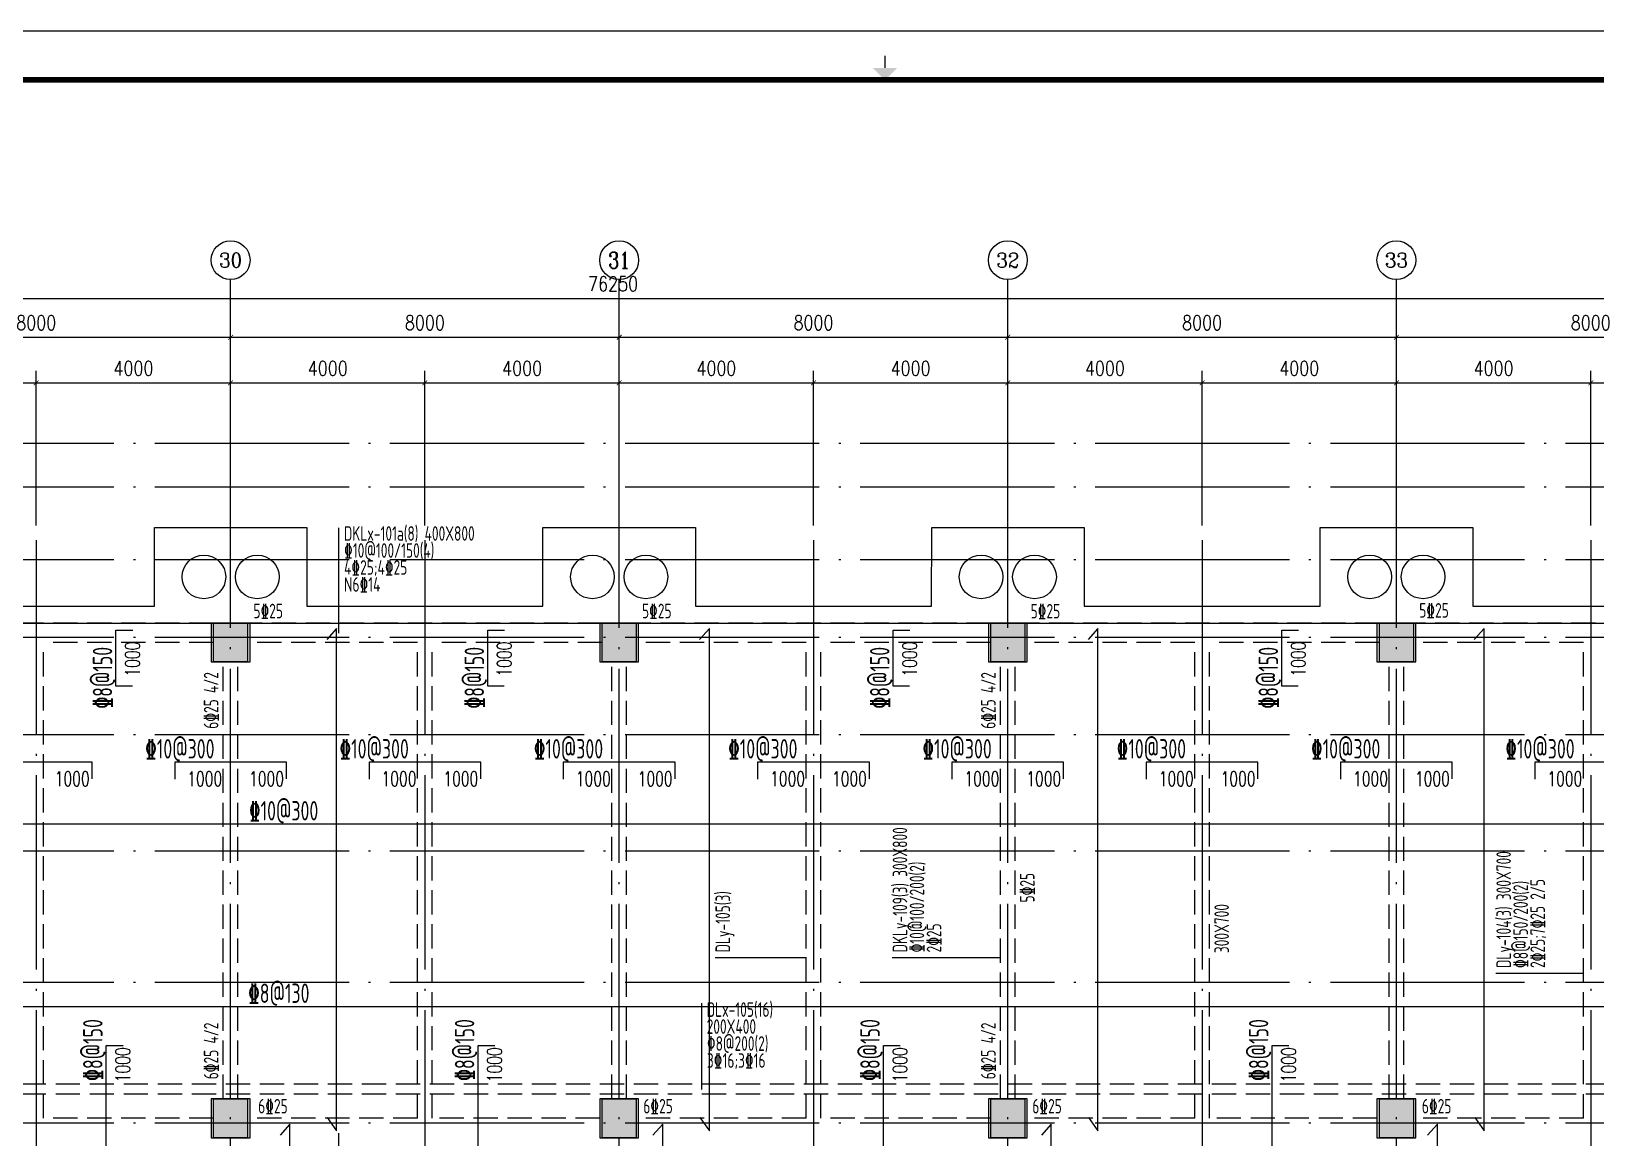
# Model space of a CAD drawing. Header units: millimetres. Extents: x 2998490 to 15040601, y 444546 to 7822218.
# Drawn here: x 14883869 to 14916075, y 7715277 to 7738064 of the extents above; entities that cross this region are included whole.
import ezdxf
from ezdxf.enums import TextEntityAlignment as Align

# ---------------------------------------------------------------- set-up
doc = ezdxf.new("R2010")
doc.units = ezdxf.units.MM
doc.header["$LTSCALE"] = 2000
doc.linetypes.add('DASH', pattern=[0.35, 0.25, -0.1])
doc.linetypes.add('DOTE', pattern=[2.42, 2, -0.2, 0.02, -0.2])
for name, color, linetype in [('3-AXIS', 3, 'Continuous'), ('3-AXIS_TEXT', 7, 'Continuous'), ('3-ban', 84, 'Continuous'), ('3-ban-rein', 1, 'Continuous'), ('3-ban-TEXT', 7, 'Continuous'), ('3-column-DOWN', 232, 'Continuous'), ('3-COLUMN-UP', 2, 'Continuous'), ('3-dote', 43, 'DOTE'), ('3-HATCH', 8, 'Continuous'), ('3-liang-rein-X', 54, 'Continuous'), ('3-liang-rein-Y', 130, 'Continuous'), ('3-liang-R截面-X', 50, 'Continuous'), ('3-liang-R截面-Y', 70, 'Continuous'), ('3-liang-s-1', 44, 'Continuous'), ('3-liang-xu', 120, 'DASH'), ('3-装饰线脚', 7, 'Continuous'), ('AXIS', 3, 'Continuous'), ('AXIS_TEXT', 7, 'Continuous'), ('图框', 7, 'Continuous')]:
    doc.layers.add(name, color=color, linetype=linetype)
doc.layers.add('3-零部件', color=73, linetype='Continuous', lineweight=5)
doc.styles.add('_TCH_AXIS', font='COMPLEX', dxfattribs={"bigfont": 'GBCBIG'})
doc.styles.add('COMPLEX', font='COMPLEX')
doc.styles.add('DIM_FONT', font='SIMPLEX', dxfattribs={"width": 0.8, "bigfont": 'HZTXT'})
doc.styles.add('TJ1', font='tj-romans1.shx', dxfattribs={"width": 0.8, "bigfont": 'tj-hztxt1.shx'})
doc.styles.add('TSSD_Rein', font='Tssdeng.shx', dxfattribs={"width": 0.7, "bigfont": 'hztxt.shx'})
doc.dimstyles.new('DIMN100', dxfattribs={"dimtxt": 300, "dimasz": 100, "dimexe": 250, "dimexo": 300, "dimgap": 150, "dimtad": 1, "dimdec": 0, "dimzin": 0, "dimdsep": 46, "dimtxsty": 'DIM_FONT', "dimblk": 'ARCHTICK', "dimcen": 0.09, "dimclrt": 7, "dimazin": 2, "dimtfac": 1, "dimtdec": 0, "dimtix": 1, "dimtmove": 2, "dimatfit": 3, "dimldrblk": 'ARCHTICK', "dimfxl": 0, "dimtolj": 1, "dimtzin": 0, "dimarcsym": 0})

# ---------------------------------------------------------------- blocks, each defined once
blk = doc.blocks.new('TJAD_TK_A0')
at = {"layer": '图框'}
blk.add_line((2162, 399.3), (973, 399.3), dxfattribs=at)
at = {"layer": '图框', "const_width": 0.3}
blk.add_lwpolyline([(1567.5, 391.74), (1567.5, 394.24)], dxfattribs=at)
at = {"layer": '图框', "const_width": 1.2}
blk.add_lwpolyline([(2152, -431.7), (2152, 389.3), (998, 389.3), (998, -431.7)], close=True, dxfattribs=at)
at = {"layer": '图框'}
blk.add_solid([(1565, 391.74), (1570, 391.74), (1567.5, 389.24)], dxfattribs=at)
blk = doc.blocks.new('_ArchTick')
at = {"color": 0, "linetype": 'ByBlock', "const_width": 0.15}
blk.add_lwpolyline([(-0.5, -0.5), (0.5, 0.5)], dxfattribs=at)
blk = doc.blocks.new('*D572')
at = {"layer": 'AXIS', "color": 0, "lineweight": -2}
for p, q in [((14879972, 7730620), (14879972, 7732011)), ((14887972, 7730620), (14887972, 7732011)), ((14879972, 7731761), (14887972, 7731761))]:
    blk.add_line(p, q, dxfattribs=at)
at = {"layer": 'Defpoints', "color": 0}
for p in [(14887972, 7731761), (14879972, 7730320), (14887972, 7730320)]:
    blk.add_point(p, dxfattribs=at)
at = {"layer": 'AXIS', "color": 0, "lineweight": -2, "xscale": 100, "yscale": 100, "zscale": 100, "rotation": 180}
blk.add_blockref('_ArchTick', (14879972, 7731761), dxfattribs=at)
at = {"layer": 'AXIS', "color": 0, "lineweight": -2, "xscale": 100, "yscale": 100, "zscale": 100}
blk.add_blockref('_ArchTick', (14887972, 7731761), dxfattribs=at)
at = {"layer": 'AXIS', "color": 7, "insert": (14883972, 7732061), "char_height": 300, "attachment_point": 5, "style": 'DIM_FONT'}
blk.add_mtext('\\A1;8000', dxfattribs=at)
blk = doc.blocks.new('*D573')
at = {"layer": 'AXIS', "color": 0, "lineweight": -2}
for p, q in [((14887972, 7730620), (14887972, 7732011)), ((14895972, 7730620), (14895972, 7732011)), ((14887972, 7731761), (14895972, 7731761))]:
    blk.add_line(p, q, dxfattribs=at)
at = {"layer": 'Defpoints', "color": 0}
for p in [(14895972, 7731761), (14887972, 7730320), (14895972, 7730320)]:
    blk.add_point(p, dxfattribs=at)
at = {"layer": 'AXIS', "color": 0, "lineweight": -2, "xscale": 100, "yscale": 100, "zscale": 100, "rotation": 180}
blk.add_blockref('_ArchTick', (14887972, 7731761), dxfattribs=at)
at = {"layer": 'AXIS', "color": 0, "lineweight": -2, "xscale": 100, "yscale": 100, "zscale": 100}
blk.add_blockref('_ArchTick', (14895972, 7731761), dxfattribs=at)
at = {"layer": 'AXIS', "color": 7, "insert": (14891972, 7732061), "char_height": 300, "attachment_point": 5, "style": 'DIM_FONT'}
blk.add_mtext('\\A1;8000', dxfattribs=at)
blk = doc.blocks.new('*D574')
at = {"layer": 'AXIS', "color": 0, "lineweight": -2}
for p, q in [((14895972, 7730620), (14895972, 7732011)), ((14903972, 7730620), (14903972, 7732011)), ((14895972, 7731761), (14903972, 7731761))]:
    blk.add_line(p, q, dxfattribs=at)
at = {"layer": 'Defpoints', "color": 0}
for p in [(14903972, 7731761), (14895972, 7730320), (14903972, 7730320)]:
    blk.add_point(p, dxfattribs=at)
at = {"layer": 'AXIS', "color": 0, "lineweight": -2, "xscale": 100, "yscale": 100, "zscale": 100, "rotation": 180}
blk.add_blockref('_ArchTick', (14895972, 7731761), dxfattribs=at)
at = {"layer": 'AXIS', "color": 0, "lineweight": -2, "xscale": 100, "yscale": 100, "zscale": 100}
blk.add_blockref('_ArchTick', (14903972, 7731761), dxfattribs=at)
at = {"layer": 'AXIS', "color": 7, "insert": (14899972, 7732061), "char_height": 300, "attachment_point": 5, "style": 'DIM_FONT'}
blk.add_mtext('\\A1;8000', dxfattribs=at)
blk = doc.blocks.new('*D575')
at = {"layer": 'AXIS', "color": 0, "lineweight": -2}
for p, q in [((14903972, 7730620), (14903972, 7732011)), ((14911972, 7730620), (14911972, 7732011)), ((14903972, 7731761), (14911972, 7731761))]:
    blk.add_line(p, q, dxfattribs=at)
at = {"layer": 'Defpoints', "color": 0}
for p in [(14911972, 7731761), (14903972, 7730320), (14911972, 7730320)]:
    blk.add_point(p, dxfattribs=at)
at = {"layer": 'AXIS', "color": 0, "lineweight": -2, "xscale": 100, "yscale": 100, "zscale": 100, "rotation": 180}
blk.add_blockref('_ArchTick', (14903972, 7731761), dxfattribs=at)
at = {"layer": 'AXIS', "color": 0, "lineweight": -2, "xscale": 100, "yscale": 100, "zscale": 100}
blk.add_blockref('_ArchTick', (14911972, 7731761), dxfattribs=at)
at = {"layer": 'AXIS', "color": 7, "insert": (14907972, 7732061), "char_height": 300, "attachment_point": 5, "style": 'DIM_FONT'}
blk.add_mtext('\\A1;8000', dxfattribs=at)
blk = doc.blocks.new('*D576')
at = {"layer": 'AXIS', "color": 0, "lineweight": -2}
for p, q in [((14911972, 7730620), (14911972, 7732011)), ((14919972, 7730620), (14919972, 7732011)), ((14911972, 7731761), (14919972, 7731761))]:
    blk.add_line(p, q, dxfattribs=at)
at = {"layer": 'Defpoints', "color": 0}
for p in [(14919972, 7731761), (14911972, 7730320), (14919972, 7730320)]:
    blk.add_point(p, dxfattribs=at)
at = {"layer": 'AXIS', "color": 0, "lineweight": -2, "xscale": 100, "yscale": 100, "zscale": 100, "rotation": 180}
blk.add_blockref('_ArchTick', (14911972, 7731761), dxfattribs=at)
at = {"layer": 'AXIS', "color": 0, "lineweight": -2, "xscale": 100, "yscale": 100, "zscale": 100}
blk.add_blockref('_ArchTick', (14919972, 7731761), dxfattribs=at)
at = {"layer": 'AXIS', "color": 7, "insert": (14915972, 7732061), "char_height": 300, "attachment_point": 5, "style": 'DIM_FONT'}
blk.add_mtext('\\A1;8000', dxfattribs=at)
blk = doc.blocks.new('*D583')
at = {"layer": 'AXIS', "color": 0, "lineweight": -2}
for p, q in [((14857722, 7729820), (14857722, 7732811)), ((14857722, 7732561), (14933972, 7732561)), ((14933972, 7729820), (14933972, 7732811))]:
    blk.add_line(p, q, dxfattribs=at)
at = {"layer": 'Defpoints', "color": 0}
for p in [(14933972, 7732561), (14857722, 7729520), (14933972, 7729520)]:
    blk.add_point(p, dxfattribs=at)
at = {"layer": 'AXIS', "color": 0, "lineweight": -2, "xscale": 100, "yscale": 100, "zscale": 100, "rotation": 180}
blk.add_blockref('_ArchTick', (14857722, 7732561), dxfattribs=at)
at = {"layer": 'AXIS', "color": 0, "lineweight": -2, "xscale": 100, "yscale": 100, "zscale": 100}
blk.add_blockref('_ArchTick', (14933972, 7732561), dxfattribs=at)
at = {"layer": 'AXIS', "color": 7, "insert": (14895847, 7732861), "char_height": 300, "attachment_point": 5, "style": 'DIM_FONT'}
blk.add_mtext('\\A1;76250', dxfattribs=at)
blk = doc.blocks.new('_AXISO')
blk.add_circle((0, 0), 0.5)
at = {"layer": '3-AXIS_TEXT', "style": 'COMPLEX', "width": 1.041667}
blk.add_attdef('A', text='', height=0.56, dxfattribs=at).set_placement((-0.25, -0.28), (0.25, -0.28), align=Align.FIT)
blk = doc.blocks.new('*D1484')
at = {"layer": '3-零部件', "color": 0, "lineweight": -2}
for p, q in [((14879972, 7728518), (14879972, 7731073)), ((14883972, 7727882), (14883972, 7731073)), ((14879972, 7730823), (14883972, 7730823))]:
    blk.add_line(p, q, dxfattribs=at)
at = {"layer": 'Defpoints', "color": 0}
for p in [(14883972, 7730823), (14879972, 7728218), (14883972, 7727582)]:
    blk.add_point(p, dxfattribs=at)
at = {"layer": '3-零部件', "color": 0, "lineweight": -2, "xscale": 100, "yscale": 100, "zscale": 100, "rotation": 180}
blk.add_blockref('_ArchTick', (14879972, 7730823), dxfattribs=at)
at = {"layer": '3-零部件', "color": 0, "lineweight": -2, "xscale": 100, "yscale": 100, "zscale": 100}
blk.add_blockref('_ArchTick', (14883972, 7730823), dxfattribs=at)
at = {"layer": '3-零部件', "color": 7, "insert": (14881972, 7731123), "char_height": 300, "attachment_point": 5, "style": 'DIM_FONT'}
blk.add_mtext('\\A1;4000', dxfattribs=at)
blk = doc.blocks.new('*D1485')
at = {"layer": '3-零部件', "color": 0, "lineweight": -2}
for p, q in [((14883972, 7727882), (14883972, 7731073)), ((14887972, 7729314), (14887972, 7731073)), ((14883972, 7730823), (14887972, 7730823))]:
    blk.add_line(p, q, dxfattribs=at)
at = {"layer": 'Defpoints', "color": 0}
for p in [(14887972, 7730823), (14887972, 7729014), (14883972, 7727582)]:
    blk.add_point(p, dxfattribs=at)
at = {"layer": '3-零部件', "color": 0, "lineweight": -2, "xscale": 100, "yscale": 100, "zscale": 100, "rotation": 180}
blk.add_blockref('_ArchTick', (14883972, 7730823), dxfattribs=at)
at = {"layer": '3-零部件', "color": 0, "lineweight": -2, "xscale": 100, "yscale": 100, "zscale": 100}
blk.add_blockref('_ArchTick', (14887972, 7730823), dxfattribs=at)
at = {"layer": '3-零部件', "color": 7, "insert": (14885972, 7731123), "char_height": 300, "attachment_point": 5, "style": 'DIM_FONT'}
blk.add_mtext('\\A1;4000', dxfattribs=at)
blk = doc.blocks.new('*D1486')
at = {"layer": '3-零部件', "color": 0, "lineweight": -2}
for p, q in [((14887972, 7729314), (14887972, 7731073)), ((14891972, 7727882), (14891972, 7731073)), ((14887972, 7730823), (14891972, 7730823))]:
    blk.add_line(p, q, dxfattribs=at)
at = {"layer": 'Defpoints', "color": 0}
for p in [(14891972, 7730823), (14887972, 7729014), (14891972, 7727582)]:
    blk.add_point(p, dxfattribs=at)
at = {"layer": '3-零部件', "color": 0, "lineweight": -2, "xscale": 100, "yscale": 100, "zscale": 100, "rotation": 180}
blk.add_blockref('_ArchTick', (14887972, 7730823), dxfattribs=at)
at = {"layer": '3-零部件', "color": 0, "lineweight": -2, "xscale": 100, "yscale": 100, "zscale": 100}
blk.add_blockref('_ArchTick', (14891972, 7730823), dxfattribs=at)
at = {"layer": '3-零部件', "color": 7, "insert": (14889972, 7731123), "char_height": 300, "attachment_point": 5, "style": 'DIM_FONT'}
blk.add_mtext('\\A1;4000', dxfattribs=at)
blk = doc.blocks.new('*D1487')
at = {"layer": '3-零部件', "color": 0, "lineweight": -2}
for p, q in [((14891972, 7727882), (14891972, 7731073)), ((14895972, 7728977), (14895972, 7731073)), ((14891972, 7730823), (14895972, 7730823))]:
    blk.add_line(p, q, dxfattribs=at)
at = {"layer": 'Defpoints', "color": 0}
for p in [(14895972, 7730823), (14895972, 7728677), (14891972, 7727582)]:
    blk.add_point(p, dxfattribs=at)
at = {"layer": '3-零部件', "color": 0, "lineweight": -2, "xscale": 100, "yscale": 100, "zscale": 100, "rotation": 180}
blk.add_blockref('_ArchTick', (14891972, 7730823), dxfattribs=at)
at = {"layer": '3-零部件', "color": 0, "lineweight": -2, "xscale": 100, "yscale": 100, "zscale": 100}
blk.add_blockref('_ArchTick', (14895972, 7730823), dxfattribs=at)
at = {"layer": '3-零部件', "color": 7, "insert": (14893972, 7731123), "char_height": 300, "attachment_point": 5, "style": 'DIM_FONT'}
blk.add_mtext('\\A1;4000', dxfattribs=at)
blk = doc.blocks.new('*D1488')
at = {"layer": '3-零部件', "color": 0, "lineweight": -2}
for p, q in [((14895972, 7728977), (14895972, 7731073)), ((14899972, 7727882), (14899972, 7731073)), ((14895972, 7730823), (14899972, 7730823))]:
    blk.add_line(p, q, dxfattribs=at)
at = {"layer": 'Defpoints', "color": 0}
for p in [(14899972, 7730823), (14895972, 7728677), (14899972, 7727582)]:
    blk.add_point(p, dxfattribs=at)
at = {"layer": '3-零部件', "color": 0, "lineweight": -2, "xscale": 100, "yscale": 100, "zscale": 100, "rotation": 180}
blk.add_blockref('_ArchTick', (14895972, 7730823), dxfattribs=at)
at = {"layer": '3-零部件', "color": 0, "lineweight": -2, "xscale": 100, "yscale": 100, "zscale": 100}
blk.add_blockref('_ArchTick', (14899972, 7730823), dxfattribs=at)
at = {"layer": '3-零部件', "color": 7, "insert": (14897972, 7731123), "char_height": 300, "attachment_point": 5, "style": 'DIM_FONT'}
blk.add_mtext('\\A1;4000', dxfattribs=at)
blk = doc.blocks.new('*D1489')
at = {"layer": '3-零部件', "color": 0, "lineweight": -2}
for p, q in [((14899972, 7727882), (14899972, 7731073)), ((14903972, 7729414), (14903972, 7731073)), ((14899972, 7730823), (14903972, 7730823))]:
    blk.add_line(p, q, dxfattribs=at)
at = {"layer": 'Defpoints', "color": 0}
for p in [(14903972, 7730823), (14903972, 7729114), (14899972, 7727582)]:
    blk.add_point(p, dxfattribs=at)
at = {"layer": '3-零部件', "color": 0, "lineweight": -2, "xscale": 100, "yscale": 100, "zscale": 100, "rotation": 180}
blk.add_blockref('_ArchTick', (14899972, 7730823), dxfattribs=at)
at = {"layer": '3-零部件', "color": 0, "lineweight": -2, "xscale": 100, "yscale": 100, "zscale": 100}
blk.add_blockref('_ArchTick', (14903972, 7730823), dxfattribs=at)
at = {"layer": '3-零部件', "color": 7, "insert": (14901972, 7731123), "char_height": 300, "attachment_point": 5, "style": 'DIM_FONT'}
blk.add_mtext('\\A1;4000', dxfattribs=at)
blk = doc.blocks.new('*D1490')
at = {"layer": '3-零部件', "color": 0, "lineweight": -2}
for p, q in [((14903972, 7729414), (14903972, 7731073)), ((14907972, 7727882), (14907972, 7731073)), ((14903972, 7730823), (14907972, 7730823))]:
    blk.add_line(p, q, dxfattribs=at)
at = {"layer": 'Defpoints', "color": 0}
for p in [(14907972, 7730823), (14903972, 7729114), (14907972, 7727582)]:
    blk.add_point(p, dxfattribs=at)
at = {"layer": '3-零部件', "color": 0, "lineweight": -2, "xscale": 100, "yscale": 100, "zscale": 100, "rotation": 180}
blk.add_blockref('_ArchTick', (14903972, 7730823), dxfattribs=at)
at = {"layer": '3-零部件', "color": 0, "lineweight": -2, "xscale": 100, "yscale": 100, "zscale": 100}
blk.add_blockref('_ArchTick', (14907972, 7730823), dxfattribs=at)
at = {"layer": '3-零部件', "color": 7, "insert": (14905972, 7731123), "char_height": 300, "attachment_point": 5, "style": 'DIM_FONT'}
blk.add_mtext('\\A1;4000', dxfattribs=at)
blk = doc.blocks.new('*D1491')
at = {"layer": '3-零部件', "color": 0, "lineweight": -2}
for p, q in [((14907972, 7727882), (14907972, 7731073)), ((14911972, 7729288), (14911972, 7731073)), ((14907972, 7730823), (14911972, 7730823))]:
    blk.add_line(p, q, dxfattribs=at)
at = {"layer": 'Defpoints', "color": 0}
for p in [(14911972, 7730823), (14911972, 7728988), (14907972, 7727582)]:
    blk.add_point(p, dxfattribs=at)
at = {"layer": '3-零部件', "color": 0, "lineweight": -2, "xscale": 100, "yscale": 100, "zscale": 100, "rotation": 180}
blk.add_blockref('_ArchTick', (14907972, 7730823), dxfattribs=at)
at = {"layer": '3-零部件', "color": 0, "lineweight": -2, "xscale": 100, "yscale": 100, "zscale": 100}
blk.add_blockref('_ArchTick', (14911972, 7730823), dxfattribs=at)
at = {"layer": '3-零部件', "color": 7, "insert": (14909972, 7731123), "char_height": 300, "attachment_point": 5, "style": 'DIM_FONT'}
blk.add_mtext('\\A1;4000', dxfattribs=at)
blk = doc.blocks.new('*D1492')
at = {"layer": '3-零部件', "color": 0, "lineweight": -2}
for p, q in [((14911972, 7729288), (14911972, 7731073)), ((14915972, 7727882), (14915972, 7731073)), ((14911972, 7730823), (14915972, 7730823))]:
    blk.add_line(p, q, dxfattribs=at)
at = {"layer": 'Defpoints', "color": 0}
for p in [(14915972, 7730823), (14911972, 7728988), (14915972, 7727582)]:
    blk.add_point(p, dxfattribs=at)
at = {"layer": '3-零部件', "color": 0, "lineweight": -2, "xscale": 100, "yscale": 100, "zscale": 100, "rotation": 180}
blk.add_blockref('_ArchTick', (14911972, 7730823), dxfattribs=at)
at = {"layer": '3-零部件', "color": 0, "lineweight": -2, "xscale": 100, "yscale": 100, "zscale": 100}
blk.add_blockref('_ArchTick', (14915972, 7730823), dxfattribs=at)
at = {"layer": '3-零部件', "color": 7, "insert": (14913972, 7731123), "char_height": 300, "attachment_point": 5, "style": 'DIM_FONT'}
blk.add_mtext('\\A1;4000', dxfattribs=at)
blk = doc.blocks.new('*D1493')
at = {"layer": '3-零部件', "color": 0, "lineweight": -2}
for p, q in [((14915972, 7727882), (14915972, 7731073)), ((14919972, 7729353), (14919972, 7731073)), ((14915972, 7730823), (14919972, 7730823))]:
    blk.add_line(p, q, dxfattribs=at)
at = {"layer": 'Defpoints', "color": 0}
for p in [(14919972, 7730823), (14919972, 7729053), (14915972, 7727582)]:
    blk.add_point(p, dxfattribs=at)
at = {"layer": '3-零部件', "color": 0, "lineweight": -2, "xscale": 100, "yscale": 100, "zscale": 100, "rotation": 180}
blk.add_blockref('_ArchTick', (14915972, 7730823), dxfattribs=at)
at = {"layer": '3-零部件', "color": 0, "lineweight": -2, "xscale": 100, "yscale": 100, "zscale": 100}
blk.add_blockref('_ArchTick', (14919972, 7730823), dxfattribs=at)
at = {"layer": '3-零部件', "color": 7, "insert": (14917972, 7731123), "char_height": 300, "attachment_point": 5, "style": 'DIM_FONT'}
blk.add_mtext('\\A1;4000', dxfattribs=at)

msp = doc.modelspace()

# ---------------------------------------------------------------- hatches: boundary and pattern name
at = {"layer": '3-HATCH'}
for points in [[(14888322.1, 7725076.7), (14887622.1, 7725076.7), (14887622.1, 7725876.7), (14888322.1, 7725876.7)], [(14896322.1, 7725076.7), (14895622.1, 7725076.7), (14895622.1, 7725876.7), (14896322.1, 7725876.7)], [(14904322.1, 7725076.7), (14903622.1, 7725076.7), (14903622.1, 7725876.7), (14904322.1, 7725876.7)], [(14912322.1, 7725076.7), (14911622.1, 7725076.7), (14911622.1, 7725876.7), (14912322.1, 7725876.7)], [(14888322.1, 7715276.7), (14887622.1, 7715276.7), (14887622.1, 7716076.7), (14888322.1, 7716076.7)], [(14896322.1, 7715276.7), (14895622.1, 7715276.7), (14895622.1, 7716076.7), (14896322.1, 7716076.7)], [(14904322.1, 7715276.7), (14903622.1, 7715276.7), (14903622.1, 7716076.7), (14904322.1, 7716076.7)], [(14912322.1, 7715276.7), (14911622.1, 7715276.7), (14911622.1, 7716076.7), (14912322.1, 7716076.7)]]:
    msp.add_hatch(color=256, dxfattribs=at).paths.add_polyline_path(points)

# ---------------------------------------------------------------- linework, layer by layer
at = {"layer": '3-AXIS', "color": 15, "linetype": 'DOTE'}
for p, q in [((14887972.1, 7701576.7), (14887972.1, 7730231.6)), ((14895972.1, 7701576.7), (14895972.1, 7730231.6)), ((14903972.1, 7701576.7), (14903972.1, 7730231.6)), ((14911972.1, 7701576.7), (14911972.1, 7730231.6)), ((14933972.1, 7729576.7), (14854748.9, 7729576.7)), ((14933972.1, 7728676.7), (14854748.9, 7728676.7)), ((14933972.1, 7727176.7), (14854748.9, 7727176.7)), ((14933972.1, 7725576.7), (14854748.9, 7725576.7)), ((14933972.1, 7723576.7), (14854748.9, 7723576.7)), ((14933972.1, 7721176.7), (14854748.9, 7721176.7)), ((14933972.1, 7718476.7), (14854748.9, 7718476.7)), ((14933972.1, 7715576.7), (14854748.9, 7715576.7))]:
    msp.add_line(p, q, dxfattribs=at)
at = {"layer": '3-ban-rein'}
for points in [[(14889960.2, 7715692.8), (14890153.6, 7715419.2), (14890153.6, 7725767), (14889950.5, 7725537.7)], [(14897634.4, 7715692.8), (14897827.8, 7715419.2), (14897827.8, 7725767), (14897624.7, 7725537.7)], [(14905634.4, 7715692.8), (14905827.8, 7715419.2), (14905827.8, 7725767), (14905624.7, 7725537.7)], [(14913584.4, 7715692.8), (14913777.8, 7715419.2), (14913777.8, 7725767), (14913574.7, 7725537.7)], [(14885950.6, 7724576.7), (14885612.6, 7724576.7), (14885612.6, 7725726.7), (14885958.7, 7725726.7)], [(14893604.6, 7724576.7), (14893266.6, 7724576.7), (14893266.6, 7725726.7), (14893612.6, 7725726.7)], [(14901950.6, 7724576.7), (14901612.6, 7724576.7), (14901612.6, 7725726.7), (14901958.7, 7725726.7)], [(14909950.6, 7724576.7), (14909612.6, 7724576.7), (14909612.6, 7725726.7), (14909958.7, 7725726.7)], [(14885122.1, 7722671), (14885122.1, 7723009), (14882822.1, 7723009), (14882822.1, 7722663)], [(14889122.1, 7722671), (14889122.1, 7723009), (14886822.1, 7723009), (14886822.1, 7722663)], [(14893122.1, 7722671), (14893122.1, 7723009), (14890822.1, 7723009), (14890822.1, 7722663)], [(14897122.1, 7722671), (14897122.1, 7723009), (14894822.1, 7723009), (14894822.1, 7722663)], [(14901122.1, 7722671), (14901122.1, 7723009), (14898822.1, 7723009), (14898822.1, 7722663)], [(14905122.1, 7722671), (14905122.1, 7723009), (14902822.1, 7723009), (14902822.1, 7722663)], [(14909122.1, 7722671), (14909122.1, 7723009), (14906822.1, 7723009), (14906822.1, 7722663)], [(14913122.1, 7722671), (14913122.1, 7723009), (14910822.1, 7723009), (14910822.1, 7722663)], [(14917122.1, 7722671), (14917122.1, 7723009), (14914822.1, 7723009), (14914822.1, 7722663)], [(14921303.8, 7721395.6), (14921303.8, 7721733.5), (14857524.8, 7721733.5), (14857524.8, 7721387.5)], [(14919910.2, 7718168.5), (14920183.8, 7717975.1), (14857522.7, 7717975.1), (14857752.1, 7718178.2)], [(14885750.6, 7714376.7), (14885412.6, 7714376.7), (14885412.6, 7717174.3), (14885758.7, 7717174.3)], [(14893404.6, 7714376.7), (14893066.6, 7714376.7), (14893066.6, 7717174.3), (14893412.6, 7717174.3)], [(14901750.6, 7714376.7), (14901412.6, 7714376.7), (14901412.6, 7717174.3), (14901758.7, 7717174.3)], [(14909750.6, 7714376.7), (14909412.6, 7714376.7), (14909412.6, 7717174.3), (14909758.7, 7717174.3)], [(14888999.6, 7711872.5), (14889193.1, 7711598.9), (14889193.1, 7715556.1), (14888990, 7715326.8)], [(14896673.8, 7711872.5), (14896867.3, 7711598.9), (14896867.3, 7715556.1), (14896664.2, 7715326.8)], [(14904673.8, 7711872.5), (14904867.3, 7711598.9), (14904867.3, 7715556.1), (14904664.2, 7715326.8)], [(14912623.8, 7711872.5), (14912817.3, 7711598.9), (14912817.3, 7715556.1), (14912614.2, 7715326.8)]]:
    msp.add_lwpolyline(points, dxfattribs=at)
at = {"layer": '3-column-DOWN'}
for points in [[(14888372.1, 7725876.7), (14887572.1, 7725876.7), (14887572.1, 7725076.7), (14888372.1, 7725076.7)], [(14896372.1, 7725876.7), (14895572.1, 7725876.7), (14895572.1, 7725076.7), (14896372.1, 7725076.7)], [(14904372.1, 7725876.7), (14903572.1, 7725876.7), (14903572.1, 7725076.7), (14904372.1, 7725076.7)], [(14912372.1, 7725876.7), (14911572.1, 7725876.7), (14911572.1, 7725076.7), (14912372.1, 7725076.7)], [(14888372.1, 7716076.7), (14887572.1, 7716076.7), (14887572.1, 7715276.7), (14888372.1, 7715276.7)], [(14896372.1, 7716076.7), (14895572.1, 7716076.7), (14895572.1, 7715276.7), (14896372.1, 7715276.7)], [(14904372.1, 7716076.7), (14903572.1, 7716076.7), (14903572.1, 7715276.7), (14904372.1, 7715276.7)], [(14912372.1, 7716076.7), (14911572.1, 7716076.7), (14911572.1, 7715276.7), (14912372.1, 7715276.7)]]:
    msp.add_lwpolyline(points, close=True, dxfattribs=at)
at = {"layer": '3-COLUMN-UP'}
for points in [[(14888322.1, 7725076.7), (14887622.1, 7725076.7), (14887622.1, 7725876.7), (14888322.1, 7725876.7)], [(14896322.1, 7725076.7), (14895622.1, 7725076.7), (14895622.1, 7725876.7), (14896322.1, 7725876.7)], [(14904322.1, 7725076.7), (14903622.1, 7725076.7), (14903622.1, 7725876.7), (14904322.1, 7725876.7)], [(14912322.1, 7725076.7), (14911622.1, 7725076.7), (14911622.1, 7725876.7), (14912322.1, 7725876.7)], [(14888322.1, 7715276.7), (14887622.1, 7715276.7), (14887622.1, 7716076.7), (14888322.1, 7716076.7)], [(14896322.1, 7715276.7), (14895622.1, 7715276.7), (14895622.1, 7716076.7), (14896322.1, 7716076.7)], [(14904322.1, 7715276.7), (14903622.1, 7715276.7), (14903622.1, 7716076.7), (14904322.1, 7716076.7)], [(14912322.1, 7715276.7), (14911622.1, 7715276.7), (14911622.1, 7716076.7), (14912322.1, 7716076.7)]]:
    msp.add_lwpolyline(points, close=True, dxfattribs=at)
at = {"layer": '3-dote'}
for p, q in [((14883972.1, 7727581.9), (14883972.1, 7699400.3)), ((14891972.1, 7727581.9), (14891972.1, 7699400.3)), ((14899972.1, 7727581.9), (14899972.1, 7699400.3)), ((14907972.1, 7727581.9), (14907972.1, 7699400.3)), ((14915972.1, 7727581.9), (14915972.1, 7699400.3))]:
    msp.add_line(p, q, dxfattribs=at)
at = {"layer": '3-liang-R截面-X'}
for p, q in [((14890196, 7727839), (14890196, 7725667.8)), ((14897664.9, 7718046.2), (14897664.9, 7716269.1)), ((14890196, 7715373.6), (14890196, 7713603.5))]:
    msp.add_line(p, q, dxfattribs=at)
at = {"layer": '3-liang-R截面-Y'}
for p, q in [((14897945, 7718987.7), (14899825, 7718987.7)), ((14901592.2, 7718987.7), (14903822.1, 7718987.7)), ((14914020.4, 7718668.9), (14915822.1, 7718668.9))]:
    msp.add_line(p, q, dxfattribs=at)
at = {"layer": '3-liang-s-1'}
msp.add_lwpolyline([(14934182.4, 7721412.5), (14931046.7, 7718276.7), (14930272.1, 7718276.7), (14930272.1, 7703276.7), (14920272.1, 7703276.7), (14920272.1, 7701276.7), (14857422.1, 7701276.7), (14857422.1, 7725876.7), (14920272.1, 7725876.7), (14920272.1, 7723876.7), (14923732.4, 7723876.7), (14923732.4, 7725741), (14926793.1, 7728801.7), (14931121.7, 7728801.7), (14934182.4, 7725741), (14934182.4, 7721412.5)], dxfattribs=at)
at = {"layer": '3-liang-xu'}
for p, q in [((14887622.1, 7725876.7), (14880322.1, 7725876.7)), ((14895622.1, 7725876.7), (14888322.1, 7725876.7)), ((14903622.1, 7725876.7), (14896322.1, 7725876.7)), ((14911622.1, 7725876.7), (14904322.1, 7725876.7)), ((14919572.1, 7725876.7), (14912322.1, 7725876.7)), ((14887622.1, 7725476.7), (14884122.1, 7725476.7)), ((14884122.1, 7715676.7), (14884122.1, 7725476.7)), ((14891822.1, 7725476.7), (14888322.1, 7725476.7)), ((14891822.1, 7715676.7), (14891822.1, 7725476.7)), ((14895622.1, 7725476.7), (14892122.1, 7725476.7)), ((14892122.1, 7715676.7), (14892122.1, 7725476.7)), ((14899822.1, 7725476.7), (14896322.1, 7725476.7)), ((14899822.1, 7715676.7), (14899822.1, 7725476.7)), ((14903622.1, 7725476.7), (14900122.1, 7725476.7)), ((14900122.1, 7715676.7), (14900122.1, 7725476.7)), ((14907822.1, 7725476.7), (14904322.1, 7725476.7)), ((14907822.1, 7715676.7), (14907822.1, 7725476.7)), ((14911622.1, 7725476.7), (14908122.1, 7725476.7)), ((14908122.1, 7715676.7), (14908122.1, 7725476.7)), ((14915822.1, 7725476.7), (14912322.1, 7725476.7)), ((14915822.1, 7715676.7), (14915822.1, 7725476.7)), ((14887822.1, 7716076.7), (14887822.1, 7725076.7)), ((14888122.1, 7716076.7), (14888122.1, 7725076.7)), ((14895822.1, 7716076.7), (14895822.1, 7725076.7)), ((14896122.1, 7716076.7), (14896122.1, 7725076.7)), ((14903822.1, 7716076.7), (14903822.1, 7725076.7)), ((14904122.1, 7716076.7), (14904122.1, 7725076.7)), ((14911822.1, 7716076.7), (14911822.1, 7725076.7)), ((14912122.1, 7716076.7), (14912122.1, 7725076.7)), ((14919872.1, 7716376.7), (14857722.1, 7716376.7)), ((14919872.1, 7716176.7), (14857722.1, 7716176.7)), ((14887622.1, 7715676.7), (14884122.1, 7715676.7)), ((14891822.1, 7715676.7), (14888322.1, 7715676.7)), ((14895572.1, 7715676.7), (14892122.1, 7715676.7)), ((14899822.1, 7715676.7), (14896372.1, 7715676.7)), ((14903622.1, 7715676.7), (14900122.1, 7715676.7)), ((14907822.1, 7715676.7), (14904322.1, 7715676.7)), ((14911572.1, 7715676.7), (14908122.1, 7715676.7)), ((14915822.1, 7715676.7), (14912372.1, 7715676.7))]:
    msp.add_line(p, q, dxfattribs=at)
at = {"layer": '3-装饰线脚'}
msp.add_lwpolyline([(14881543.6, 7726226.7), (14886403.6, 7726226.7), (14886403.6, 7727846.7), (14889543.6, 7727846.7), (14889543.6, 7726226.7), (14894403.6, 7726226.7), (14894403.6, 7727846.7), (14897542.1, 7727846.7), (14897543.6, 7726226.7), (14902403.6, 7726226.7), (14902405, 7727846.7), (14905542.1, 7727846.7), (14905543.6, 7726226.7), (14910403.6, 7726226.7), (14910405, 7727846.7), (14913543.6, 7727846.7), (14913543.6, 7726226.7), (14918403.6, 7726226.7)], dxfattribs=at)
for centre in [(14887422.1, 7726826.7), (14888522.1, 7726826.7), (14895422.1, 7726826.7), (14896522.1, 7726826.7), (14903422.1, 7726826.7), (14904522.1, 7726826.7), (14911422.1, 7726826.7), (14912522.1, 7726826.7)]:
    msp.add_circle(centre, 450, dxfattribs=at)
at = {"layer": 'AXIS'}
for p, q in [((14887972.1, 7730320), (14887972.1, 7732949.4)), ((14895972.1, 7730320), (14895972.1, 7732949.4)), ((14903972.1, 7730320), (14903972.1, 7732949.4)), ((14911972.1, 7730320), (14911972.1, 7732949.4))]:
    msp.add_line(p, q, dxfattribs=at)

# ---------------------------------------------------------------- block references
ref = msp.add_blockref('_AXISO', (14887972.1, 7733349.4), dxfattribs=dict(at, xscale=800, yscale=800, zscale=800))
ref.add_attrib('A', '30', dxfattribs={"layer": 'AXIS_TEXT', "height": 300.65, "style": '_TCH_AXIS'}).set_placement((14887735.9, 7733199.1), (14888208.4, 7733199.1), align=Align.FIT)
ref = msp.add_blockref('_AXISO', (14895972.1, 7733349.4), dxfattribs=dict(at, xscale=800, yscale=800, zscale=800))
ref.add_attrib('A', '31', dxfattribs={"layer": 'AXIS_TEXT', "height": 336, "style": '_TCH_AXIS'}).set_placement((14895748.1, 7733181.4), (14896196.1, 7733181.4), align=Align.FIT)
ref = msp.add_blockref('_AXISO', (14903972.1, 7733349.4), dxfattribs=dict(at, xscale=800, yscale=800, zscale=800))
ref.add_attrib('A', '32', dxfattribs={"layer": 'AXIS_TEXT', "height": 300.65, "style": '_TCH_AXIS'}).set_placement((14903735.9, 7733199.1), (14904208.4, 7733199.1), align=Align.FIT)
ref = msp.add_blockref('_AXISO', (14911972.1, 7733349.4), dxfattribs=dict(at, xscale=800, yscale=800, zscale=800))
ref.add_attrib('A', '33', dxfattribs={"layer": 'AXIS_TEXT', "height": 300.65, "style": '_TCH_AXIS'}).set_placement((14911735.9, 7733199.1), (14912208.4, 7733199.1), align=Align.FIT)
at = {"layer": '图框', "xscale": 100, "yscale": 100, "zscale": 100}
msp.add_blockref('TJAD_TK_A0', (14744694.6, 7698133.9), dxfattribs=at)

# ---------------------------------------------------------------- texts
at = {"layer": '3-ban', "style": 'TSSD_Rein', "width": 0.7}
for s, rotation, p in [('%%1328@150', 89.99419, (14885535.6, 7724115.6, -5065)), ('%%1328@150', 89.99419, (14893189.6, 7724115.6, -5065)), ('%%1328@150', 89.99419, (14901535.6, 7724115.6, -5065)), ('%%1328@150', 89.99419, (14909535.6, 7724115.6, -5065)), ('%%13210@300', 0.00581, (14886214.3, 7723085.9, -5065)), ('%%13210@300', 0.00581, (14890214.3, 7723085.9, -5065)), ('%%13210@300', 0.00581, (14894214.3, 7723085.9, -5065)), ('%%13210@300', 0.00581, (14898214.3, 7723085.9, -5065)), ('%%13210@300', 0.00581, (14902214.3, 7723085.9, -5065)), ('%%13210@300', 0.00581, (14906214.3, 7723085.9, -5065)), ('%%13210@300', 0.00581, (14910214.3, 7723085.9, -5065)), ('%%13210@300', 0.00581, (14914214.3, 7723085.9, -5065)), ('%%13210@300', 0.00581, (14888350.5, 7721810.4, -5065)), ('%%1328@130', 0.00581, (14888332.8, 7718052, -5065)), ('%%1328@150', 89.99419, (14885335.6, 7716450.3, -5065)), ('%%1328@150', 89.99419, (14892989.6, 7716450.3, -5065)), ('%%1328@150', 89.99419, (14901335.6, 7716450.3, -5065)), ('%%1328@150', 89.99419, (14909335.6, 7716450.3, -5065))]:
    msp.add_text(s, height=400, rotation=rotation, dxfattribs=at).set_placement(p)
at = {"layer": '3-ban-TEXT', "style": 'TJ1', "width": 0.7}
for p in [(14886102.5, 7724773.7), (14893756.5, 7724773.7), (14902102.5, 7724773.7), (14910102.5, 7724773.7), (14885902.5, 7716419.4), (14893556.5, 7716419.4), (14901902.5, 7716419.4), (14909902.5, 7716419.4)]:
    msp.add_text('1000', height=300, rotation=90, dxfattribs=at).set_placement(p)
for p in [(14884351.8, 7722519.1), (14887078.8, 7722519.1), (14888351.8, 7722519.1), (14891078.8, 7722519.1), (14892351.8, 7722519.1), (14895078.8, 7722519.1), (14896351.8, 7722519.1), (14899078.8, 7722519.1), (14900351.8, 7722519.1), (14903078.8, 7722519.1), (14904351.8, 7722519.1), (14907078.8, 7722519.1), (14908351.8, 7722519.1), (14911078.8, 7722519.1), (14912351.8, 7722519.1), (14915078.8, 7722519.1)]:
    msp.add_text('1000', height=300, dxfattribs=at).set_placement(p)
at = {"layer": '3-liang-rein-X', "style": 'TSSD_Rein', "width": 0.7}
for s, p in [('%%13210@100/150(4)', (14890308.8, 7727221.3)), ('4%%13225;4%%13225', (14890308.8, 7726871.3)), ('N6%%13214', (14890308.8, 7726521.4)), ('5%%13225', (14888442.1, 7725974.7)), ('5%%13225', (14896442.1, 7725975.2)), ('5%%13225', (14904442.1, 7725971)), ('5%%13225', (14912442.1, 7725987.2)), ('%%1308@200(2)', (14897777.7, 7717066.2)), ('3%%13216;3%%13216', (14897777.7, 7716716.2)), ('6%%13225', (14888540.2, 7715776.7)), ('6%%13225', (14896468.5, 7715776.7)), ('6%%13225', (14904476.5, 7715776.7)), ('6%%13225', (14912496.3, 7715776.7))]:
    msp.add_text(s, height=300, dxfattribs=at).set_placement(p)
at = {"layer": '3-liang-rein-Y', "style": 'TSSD_Rein', "width": 0.7}
for s, p in [('6%%13225 4/2', (14887721, 7723699.4)), ('6%%13225 4/2', (14903721, 7723699.4)), ('%%13210@100/200(2)', (14902251.8, 7719091.9)), ('5%%13225', (14904522.1, 7720121.3)), ('%%1328@150/200(2)', (14914680, 7718773.1)), ('2%%13225;7%%13225 2/5', (14915030, 7718773.1)), ('2%%13225', (14902601.8, 7719091.9)), ('6%%13225 4/2', (14887721, 7716480.8)), ('6%%13225 4/2', (14903721, 7716481.8))]:
    msp.add_text(s, height=300, rotation=90, dxfattribs=at).set_placement(p)
at = {"layer": '3-liang-R截面-X', "style": 'TSSD_Rein', "width": 0.7}
for s, p in [('DKLx-101a(8) 400X800', (14890304, 7727571.3)), ('DLx-105(16)', (14897772.9, 7717766.2)), ('200X400', (14897772.9, 7717416.2))]:
    msp.add_text(s, height=300, dxfattribs=at).set_placement(p)
at = {"layer": '3-liang-R截面-Y', "style": 'TSSD_Rein', "width": 0.7}
for s, p in [('DKLy-109(3) 300X800', (14901901.8, 7719091.9)), ('DLy-104(3) 300X700', (14914330.1, 7718773.1)), ('DLy-105(3)', (14898254.7, 7719091.9)), ('300X700', (14908525, 7719079))]:
    msp.add_text(s, height=300, rotation=90, dxfattribs=at).set_placement(p)

# ---------------------------------------------------------------- dimensions: what is measured, and where the dimension line sits
at = {"layer": '3-零部件'}
for base, p1, p2, picture, middle in [((14883972.1, 7730822.7), (14879972.1, 7728217.6), (14883972.1, 7727581.9), '*D1484', (14881972.1, 7731122.7)), ((14887972.1, 7730822.7), (14883972.1, 7727581.9), (14887972.1, 7729014.4), '*D1485', (14885972.1, 7731122.7)), ((14891972.1, 7730822.7), (14887972.1, 7729014.4), (14891972.1, 7727581.9), '*D1486', (14889972.1, 7731122.7)), ((14895972.1, 7730822.7), (14891972.1, 7727581.9), (14895972.1, 7728676.7), '*D1487', (14893972.1, 7731122.7)), ((14899972.1, 7730822.7), (14895972.1, 7728676.7), (14899972.1, 7727581.9), '*D1488', (14897972.1, 7731122.7)), ((14903972.1, 7730822.7), (14899972.1, 7727581.9), (14903972.1, 7729114.5), '*D1489', (14901972.1, 7731122.7)), ((14907972.1, 7730822.7), (14903972.1, 7729114.5), (14907972.1, 7727581.9), '*D1490', (14905972.1, 7731122.7)), ((14911972.1, 7730822.7), (14907972.1, 7727581.9), (14911972.1, 7728988.2), '*D1491', (14909972.1, 7731122.7)), ((14915972.1, 7730822.7), (14911972.1, 7728988.2), (14915972.1, 7727581.9), '*D1492', (14913972.1, 7731122.7)), ((14919972.1, 7730822.7), (14915972.1, 7727581.9), (14919972.1, 7729052.9), '*D1493', (14917972.1, 7731122.7))]:
    dim = msp.add_linear_dim(base=base, p1=p1, p2=p2, dimstyle='DIMN100', dxfattribs=at)
    dim.commit()
    dim.dimension.update_dxf_attribs({"geometry": picture, "text_midpoint": middle})
at = {"layer": 'AXIS'}
for p1, p2, distance, picture, middle in [((14857722.1, 7729520), (14933972.1, 7729520), 3040.9, '*D583', (14895847.1, 7732860.8)), ((14879972.1, 7730320), (14887972.1, 7730320), 1440.9, '*D572', (14883972.1, 7732060.8)), ((14887972.1, 7730320), (14895972.1, 7730320), 1440.9, '*D573', (14891972.1, 7732060.8)), ((14895972.1, 7730320), (14903972.1, 7730320), 1440.9, '*D574', (14899972.1, 7732060.8)), ((14903972.1, 7730320), (14911972.1, 7730320), 1440.9, '*D575', (14907972.1, 7732060.8)), ((14911972.1, 7730320), (14919972.1, 7730320), 1440.9, '*D576', (14915972.1, 7732060.8))]:
    dim = msp.add_aligned_dim(p1=p1, p2=p2, distance=distance, dimstyle='DIMN100', dxfattribs=at)
    dim.commit()
    dim.dimension.update_dxf_attribs({"geometry": picture, "text_midpoint": middle})

doc.saveas('drawing.dxf')
